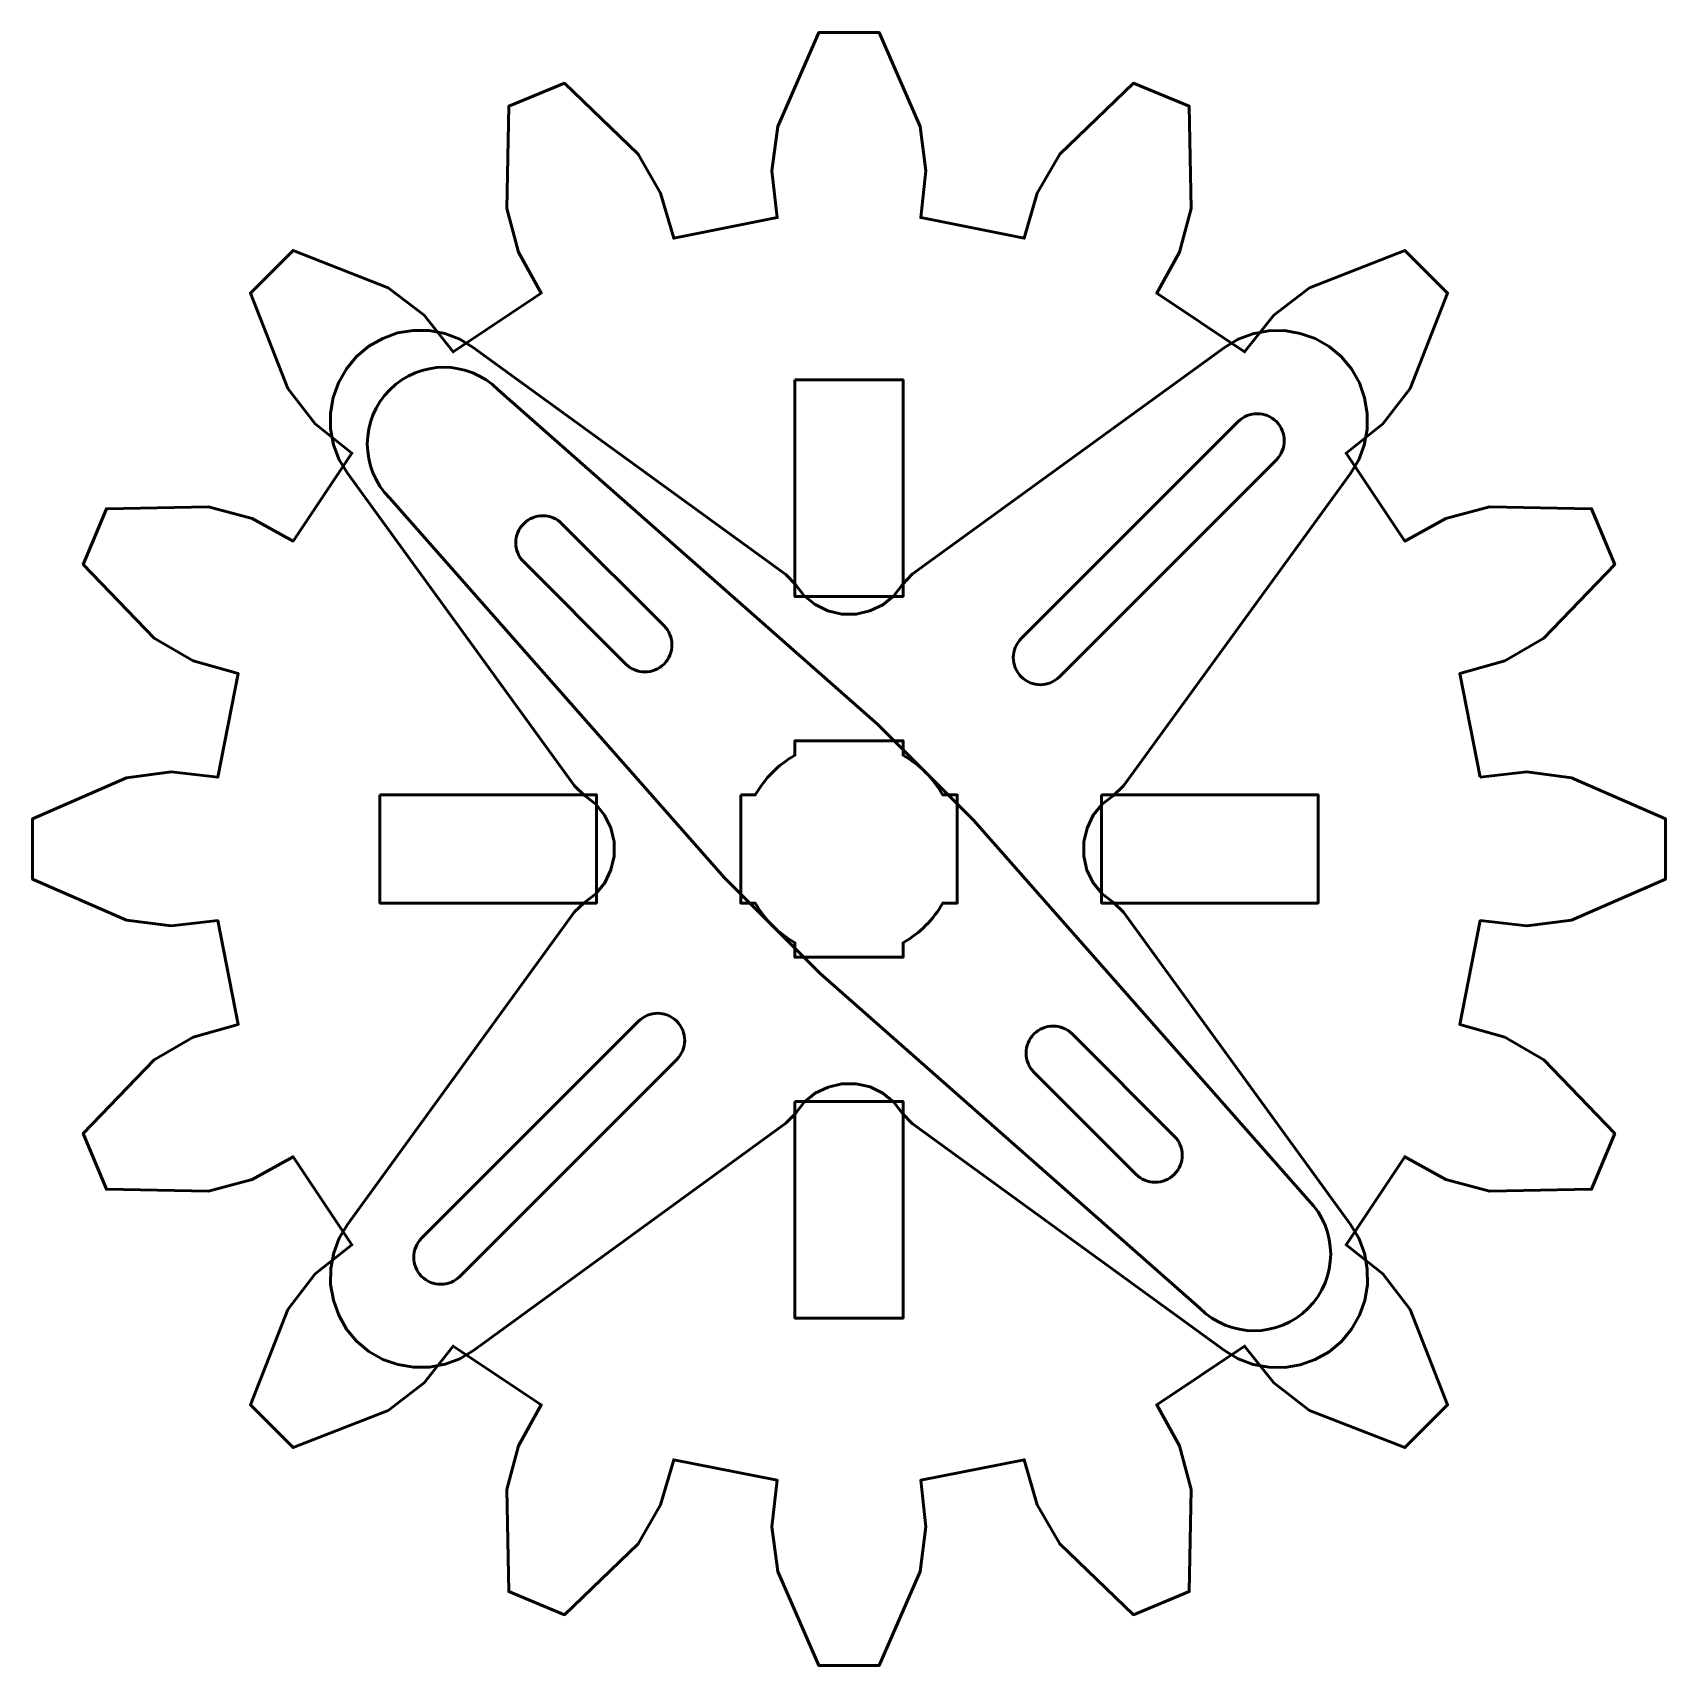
# Model space of a CAD drawing. Header units: centimetres. Extents: x -12.76 to -8.24, y -17.11 to -12.59.
import ezdxf

# ---------------------------------------------------------------- set-up
doc = ezdxf.new("R2010")
doc.units = ezdxf.units.CM
doc.header["$MEASUREMENT"] = 0
doc.layers.add('Layer 1', color=7, linetype='Continuous')

msp = doc.modelspace()

# ---------------------------------------------------------------- linework, layer by layer
at = {"layer": 'Layer 1', "lineweight": 53}
for points, knots in [([(-8.75047, -14.65127), (-8.75047, -14.65127), (-8.62118, -14.6366), (-8.62118, -14.6366), (-8.62118, -14.6366), (-8.62118, -14.6366), (-8.49756, -14.65266), (-8.49756, -14.65266), (-8.49756, -14.65266), (-8.49756, -14.65266), (-8.23766, -14.76625), (-8.23766, -14.76625), (-8.23766, -14.76625), (-8.23766, -14.76625), (-8.23766, -14.93372), (-8.23766, -14.93372), (-8.23766, -14.93372), (-8.23766, -14.93372), (-8.49756, -15.04718), (-8.49756, -15.04718), (-8.49756, -15.04718), (-8.49756, -15.04718), (-8.62118, -15.06337), (-8.62118, -15.06337), (-8.62118, -15.06337), (-8.62118, -15.06337), (-8.75047, -15.04851), (-8.75047, -15.04851), (-8.75047, -15.04851), (-8.75047, -15.04851), (-8.80756, -15.336), (-8.80756, -15.336), (-8.80756, -15.336), (-8.80756, -15.336), (-8.68257, -15.37185), (-8.68257, -15.37185), (-8.68257, -15.37185), (-8.68257, -15.37185), (-8.57431, -15.43418), (-8.57431, -15.43418), (-8.57431, -15.43418), (-8.57431, -15.43418), (-8.37793, -15.6383), (-8.37793, -15.6383), (-8.37793, -15.6383), (-8.37793, -15.6383), (-8.44199, -15.79298), (-8.44199, -15.79298), (-8.44199, -15.79298), (-8.44199, -15.79298), (-8.72538, -15.79863), (-8.72538, -15.79863), (-8.72538, -15.79863), (-8.72538, -15.79863), (-8.84574, -15.76602), (-8.84574, -15.76602), (-8.84574, -15.76602), (-8.84574, -15.76602), (-8.95978, -15.70291), (-8.95978, -15.70291), (-8.95978, -15.70291), (-8.95978, -15.70291), (-9.12242, -15.94659), (-9.12242, -15.94659), (-9.12242, -15.94659), (-9.12242, -15.94659), (-9.02053, -16.02758), (-9.02053, -16.02758), (-9.02053, -16.02758), (-9.02053, -16.02758), (-8.94452, -16.12656), (-8.94452, -16.12656), (-8.94452, -16.12656), (-8.94452, -16.12656), (-8.84115, -16.3905), (-8.84115, -16.3905), (-8.84115, -16.3905), (-8.84115, -16.3905), (-8.95959, -16.50879), (-8.95959, -16.50879), (-8.95959, -16.50879), (-8.95959, -16.50879), (-9.22352, -16.40557), (-9.22352, -16.40557), (-9.22352, -16.40557), (-9.22352, -16.40557), (-9.3223, -16.32935), (-9.3223, -16.32935), (-9.3223, -16.32935), (-9.3223, -16.32935), (-9.4035, -16.22746), (-9.4035, -16.22746), (-9.4035, -16.22746), (-9.4035, -16.22746), (-9.64699, -16.39029), (-9.64699, -16.39029), (-9.64699, -16.39029), (-9.64699, -16.39029), (-9.58392, -16.50414), (-9.58392, -16.50414), (-9.58392, -16.50414), (-9.58392, -16.50414), (-9.55147, -16.6247), (-9.55147, -16.6247), (-9.55147, -16.6247), (-9.55147, -16.6247), (-9.5569, -16.90794), (-9.5569, -16.90794), (-9.5569, -16.90794), (-9.5569, -16.90794), (-9.71163, -16.97201), (-9.71163, -16.97201), (-9.71163, -16.97201), (-9.71163, -16.97201), (-9.9159, -16.77559), (-9.9159, -16.77559), (-9.9159, -16.77559), (-9.9159, -16.77559), (-9.97823, -16.66737), (-9.97823, -16.66737), (-9.97823, -16.66737), (-9.97823, -16.66737), (-10.01414, -16.54232), (-10.01414, -16.54232), (-10.01414, -16.54232), (-10.01414, -16.54232), (-10.30139, -16.59947), (-10.30139, -16.59947), (-10.30139, -16.59947), (-10.30139, -16.59947), (-10.28672, -16.72872), (-10.28672, -16.72872), (-10.28672, -16.72872), (-10.28672, -16.72872), (-10.30272, -16.85257), (-10.30272, -16.85257), (-10.30272, -16.85257), (-10.30272, -16.85257), (-10.41636, -17.11222), (-10.41636, -17.11222), (-10.41636, -17.11222), (-10.41636, -17.11222), (-10.58384, -17.11222), (-10.58384, -17.11222), (-10.58384, -17.11222), (-10.58384, -17.11222), (-10.69728, -16.85257), (-10.69728, -16.85257), (-10.69728, -16.85257), (-10.69728, -16.85257), (-10.71348, -16.72872), (-10.71348, -16.72872), (-10.71348, -16.72872), (-10.71348, -16.72872), (-10.69861, -16.59947), (-10.69861, -16.59947), (-10.69861, -16.59947), (-10.69861, -16.59947), (-10.98586, -16.54232), (-10.98586, -16.54232), (-10.98586, -16.54232), (-10.98586, -16.54232), (-11.02197, -16.66737), (-11.02197, -16.66737), (-11.02197, -16.66737), (-11.02197, -16.66737), (-11.0841, -16.77559), (-11.0841, -16.77559), (-11.0841, -16.77559), (-11.0841, -16.77559), (-11.28838, -16.97201), (-11.28838, -16.97201), (-11.28838, -16.97201), (-11.28838, -16.97201), (-11.4431, -16.90794), (-11.4431, -16.90794), (-11.4431, -16.90794), (-11.4431, -16.90794), (-11.44854, -16.6247), (-11.44854, -16.6247), (-11.44854, -16.6247), (-11.44854, -16.6247), (-11.4161, -16.50414), (-11.4161, -16.50414), (-11.4161, -16.50414), (-11.4161, -16.50414), (-11.35303, -16.39029), (-11.35303, -16.39029), (-11.35303, -16.39029), (-11.35303, -16.39029), (-11.59671, -16.22746), (-11.59671, -16.22746), (-11.59671, -16.22746), (-11.59671, -16.22746), (-11.6777, -16.32935), (-11.6777, -16.32935), (-11.6777, -16.32935), (-11.6777, -16.32935), (-11.77668, -16.40557), (-11.77668, -16.40557), (-11.77668, -16.40557), (-11.77668, -16.40557), (-12.04061, -16.50879), (-12.04061, -16.50879), (-12.04061, -16.50879), (-12.04061, -16.50879), (-12.15885, -16.3905), (-12.15885, -16.3905), (-12.15885, -16.3905), (-12.15885, -16.3905), (-12.05548, -16.12656), (-12.05548, -16.12656), (-12.05548, -16.12656), (-12.05548, -16.12656), (-11.97947, -16.02758), (-11.97947, -16.02758), (-11.97947, -16.02758), (-11.97947, -16.02758), (-11.87758, -15.94659), (-11.87758, -15.94659), (-11.87758, -15.94659), (-11.87758, -15.94659), (-12.04041, -15.70291), (-12.04041, -15.70291), (-12.04041, -15.70291), (-12.04041, -15.70291), (-12.15426, -15.76602), (-12.15426, -15.76602), (-12.15426, -15.76602), (-12.15426, -15.76602), (-12.27462, -15.79863), (-12.27462, -15.79863), (-12.27462, -15.79863), (-12.27462, -15.79863), (-12.55801, -15.79298), (-12.55801, -15.79298), (-12.55801, -15.79298), (-12.55801, -15.79298), (-12.62207, -15.6383), (-12.62207, -15.6383), (-12.62207, -15.6383), (-12.62207, -15.6383), (-12.42569, -15.43418), (-12.42569, -15.43418), (-12.42569, -15.43418), (-12.42569, -15.43418), (-12.31743, -15.37185), (-12.31743, -15.37185), (-12.31743, -15.37185), (-12.31743, -15.37185), (-12.19244, -15.336), (-12.19244, -15.336), (-12.19244, -15.336), (-12.19244, -15.336), (-12.24953, -15.04851), (-12.24953, -15.04851), (-12.24953, -15.04851), (-12.24953, -15.04851), (-12.37878, -15.06337), (-12.37878, -15.06337), (-12.37878, -15.06337), (-12.37878, -15.06337), (-12.50265, -15.04718), (-12.50265, -15.04718), (-12.50265, -15.04718), (-12.50265, -15.04718), (-12.76234, -14.93372), (-12.76234, -14.93372), (-12.76234, -14.93372), (-12.76234, -14.93372), (-12.76234, -14.76625), (-12.76234, -14.76625), (-12.76234, -14.76625), (-12.76234, -14.76625), (-12.50265, -14.65266), (-12.50265, -14.65266), (-12.50265, -14.65266), (-12.50265, -14.65266), (-12.37878, -14.6366), (-12.37878, -14.6366), (-12.37878, -14.6366), (-12.37878, -14.6366), (-12.24953, -14.65127), (-12.24953, -14.65127), (-12.24953, -14.65127), (-12.24953, -14.65127), (-12.19244, -14.36402), (-12.19244, -14.36402), (-12.19244, -14.36402), (-12.19244, -14.36402), (-12.31743, -14.32812), (-12.31743, -14.32812), (-12.31743, -14.32812), (-12.31743, -14.32812), (-12.42569, -14.26584), (-12.42569, -14.26584), (-12.42569, -14.26584), (-12.42569, -14.26584), (-12.62207, -14.06152), (-12.62207, -14.06152), (-12.62207, -14.06152), (-12.62207, -14.06152), (-12.55801, -13.90697), (-12.55801, -13.90697), (-12.55801, -13.90697), (-12.55801, -13.90697), (-12.27462, -13.9014), (-12.27462, -13.9014), (-12.27462, -13.9014), (-12.27462, -13.9014), (-12.15426, -13.9338), (-12.15426, -13.9338), (-12.15426, -13.9338), (-12.15426, -13.9338), (-12.04041, -13.99687), (-12.04041, -13.99687), (-12.04041, -13.99687), (-12.04041, -13.99687), (-11.87758, -13.75342), (-11.87758, -13.75342), (-11.87758, -13.75342), (-11.87758, -13.75342), (-11.97947, -13.67218), (-11.97947, -13.67218), (-11.97947, -13.67218), (-11.97947, -13.67218), (-12.05548, -13.57341), (-12.05548, -13.57341), (-12.05548, -13.57341), (-12.05548, -13.57341), (-12.15885, -13.30947), (-12.15885, -13.30947), (-12.15885, -13.30947), (-12.15885, -13.30947), (-12.04061, -13.19104), (-12.04061, -13.19104), (-12.04061, -13.19104), (-12.04061, -13.19104), (-11.77668, -13.29446), (-11.77668, -13.29446), (-11.77668, -13.29446), (-11.77668, -13.29446), (-11.6777, -13.37047), (-11.6777, -13.37047), (-11.6777, -13.37047), (-11.6777, -13.37047), (-11.59671, -13.4723), (-11.59671, -13.4723), (-11.59671, -13.4723), (-11.59671, -13.4723), (-11.35303, -13.30966), (-11.35303, -13.30966), (-11.35303, -13.30966), (-11.35303, -13.30966), (-11.4161, -13.19583), (-11.4161, -13.19583), (-11.4161, -13.19583), (-11.4161, -13.19583), (-11.44854, -13.07526), (-11.44854, -13.07526), (-11.44854, -13.07526), (-11.44854, -13.07526), (-11.4431, -12.79187), (-11.4431, -12.79187), (-11.4431, -12.79187), (-11.4431, -12.79187), (-11.28838, -12.72782), (-11.28838, -12.72782), (-11.28838, -12.72782), (-11.28838, -12.72782), (-11.0841, -12.92419), (-11.0841, -12.92419), (-11.0841, -12.92419), (-11.0841, -12.92419), (-11.02197, -13.03245), (-11.02197, -13.03245), (-11.02197, -13.03245), (-11.02197, -13.03245), (-10.98586, -13.15765), (-10.98586, -13.15765), (-10.98586, -13.15765), (-10.98586, -13.15765), (-10.69861, -13.10036), (-10.69861, -13.10036), (-10.69861, -13.10036), (-10.69861, -13.10036), (-10.71348, -12.9711), (-10.71348, -12.9711), (-10.71348, -12.9711), (-10.71348, -12.9711), (-10.69728, -12.84744), (-10.69728, -12.84744), (-10.69728, -12.84744), (-10.69728, -12.84744), (-10.58384, -12.58776), (-10.58384, -12.58776), (-10.58384, -12.58776), (-10.58384, -12.58776), (-10.41636, -12.58776), (-10.41636, -12.58776), (-10.41636, -12.58776), (-10.41636, -12.58776), (-10.30272, -12.84744), (-10.30272, -12.84744), (-10.30272, -12.84744), (-10.30272, -12.84744), (-10.28672, -12.9711), (-10.28672, -12.9711), (-10.28672, -12.9711), (-10.28672, -12.9711), (-10.30139, -13.10036), (-10.30139, -13.10036), (-10.30139, -13.10036), (-10.30139, -13.10036), (-10.01414, -13.15765), (-10.01414, -13.15765), (-10.01414, -13.15765), (-10.01414, -13.15765), (-9.97823, -13.03245), (-9.97823, -13.03245), (-9.97823, -13.03245), (-9.97823, -13.03245), (-9.9159, -12.92419), (-9.9159, -12.92419), (-9.9159, -12.92419), (-9.9159, -12.92419), (-9.71163, -12.72782), (-9.71163, -12.72782), (-9.71163, -12.72782), (-9.71163, -12.72782), (-9.5569, -12.79187), (-9.5569, -12.79187), (-9.5569, -12.79187), (-9.5569, -12.79187), (-9.55147, -13.07526), (-9.55147, -13.07526), (-9.55147, -13.07526), (-9.55147, -13.07526), (-9.58392, -13.19583), (-9.58392, -13.19583), (-9.58392, -13.19583), (-9.58392, -13.19583), (-9.64699, -13.30966), (-9.64699, -13.30966), (-9.64699, -13.30966), (-9.64699, -13.30966), (-9.4035, -13.4723), (-9.4035, -13.4723), (-9.4035, -13.4723), (-9.4035, -13.4723), (-9.3223, -13.37047), (-9.3223, -13.37047), (-9.3223, -13.37047), (-9.3223, -13.37047), (-9.22352, -13.29446), (-9.22352, -13.29446), (-9.22352, -13.29446), (-9.22352, -13.29446), (-8.95959, -13.19104), (-8.95959, -13.19104), (-8.95959, -13.19104), (-8.95959, -13.19104), (-8.84115, -13.30947), (-8.84115, -13.30947), (-8.84115, -13.30947), (-8.84115, -13.30947), (-8.94452, -13.57341), (-8.94452, -13.57341), (-8.94452, -13.57341), (-8.94452, -13.57341), (-9.02053, -13.67218), (-9.02053, -13.67218), (-9.02053, -13.67218), (-9.02053, -13.67218), (-9.12242, -13.75342), (-9.12242, -13.75342), (-9.12242, -13.75342), (-9.12242, -13.75342), (-8.95978, -13.99687), (-8.95978, -13.99687), (-8.95978, -13.99687), (-8.95978, -13.99687), (-8.84574, -13.9338), (-8.84574, -13.9338), (-8.84574, -13.9338), (-8.84574, -13.9338), (-8.72538, -13.9014), (-8.72538, -13.9014), (-8.72538, -13.9014), (-8.72538, -13.9014), (-8.44199, -13.90697), (-8.44199, -13.90697), (-8.44199, -13.90697), (-8.44199, -13.90697), (-8.37793, -14.06152), (-8.37793, -14.06152), (-8.37793, -14.06152), (-8.37793, -14.06152), (-8.57431, -14.26584), (-8.57431, -14.26584), (-8.57431, -14.26584), (-8.57431, -14.26584), (-8.68257, -14.32812), (-8.68257, -14.32812), (-8.68257, -14.32812), (-8.68257, -14.32812), (-8.80756, -14.36402), (-8.80756, -14.36402), (-8.80756, -14.36402), (-8.80756, -14.36402), (-8.75047, -14.65127), (-8.75047, -14.65127)], [0, 0, 0, 0, 0.0078125, 0.0078125, 0.0078125, 0.0078125, 0.015625, 0.015625, 0.015625, 0.015625, 0.0234375, 0.0234375, 0.0234375, 0.0234375, 0.03125, 0.03125, 0.03125, 0.03125, 0.0390625, 0.0390625, 0.0390625, 0.0390625, 0.046875, 0.046875, 0.046875, 0.046875, 0.0546875, 0.0546875, 0.0546875, 0.0546875, 0.0625, 0.0625, 0.0625, 0.0625, 0.0703125, 0.0703125, 0.0703125, 0.0703125, 0.078125, 0.078125, 0.078125, 0.078125, 0.0859375, 0.0859375, 0.0859375, 0.0859375, 0.09375, 0.09375, 0.09375, 0.09375, 0.1015625, 0.1015625, 0.1015625, 0.1015625, 0.109375, 0.109375, 0.109375, 0.109375, 0.1171875, 0.1171875, 0.1171875, 0.1171875, 0.125, 0.125, 0.125, 0.125, 0.1328125, 0.1328125, 0.1328125, 0.1328125, 0.140625, 0.140625, 0.140625, 0.140625, 0.1484375, 0.1484375, 0.1484375, 0.1484375, 0.15625, 0.15625, 0.15625, 0.15625, 0.1640625, 0.1640625, 0.1640625, 0.1640625, 0.171875, 0.171875, 0.171875, 0.171875, 0.1796875, 0.1796875, 0.1796875, 0.1796875, 0.1875, 0.1875, 0.1875, 0.1875, 0.1953125, 0.1953125, 0.1953125, 0.1953125, 0.203125, 0.203125, 0.203125, 0.203125, 0.2109375, 0.2109375, 0.2109375, 0.2109375, 0.21875, 0.21875, 0.21875, 0.21875, 0.2265625, 0.2265625, 0.2265625, 0.2265625, 0.234375, 0.234375, 0.234375, 0.234375, 0.2421875, 0.2421875, 0.2421875, 0.2421875, 0.25, 0.25, 0.25, 0.25, 0.2578125, 0.2578125, 0.2578125, 0.2578125, 0.265625, 0.265625, 0.265625, 0.265625, 0.2734375, 0.2734375, 0.2734375, 0.2734375, 0.28125, 0.28125, 0.28125, 0.28125, 0.2890625, 0.2890625, 0.2890625, 0.2890625, 0.296875, 0.296875, 0.296875, 0.296875, 0.3046875, 0.3046875, 0.3046875, 0.3046875, 0.3125, 0.3125, 0.3125, 0.3125, 0.3203125, 0.3203125, 0.3203125, 0.3203125, 0.328125, 0.328125, 0.328125, 0.328125, 0.3359375, 0.3359375, 0.3359375, 0.3359375, 0.34375, 0.34375, 0.34375, 0.34375, 0.3515625, 0.3515625, 0.3515625, 0.3515625, 0.359375, 0.359375, 0.359375, 0.359375, 0.3671875, 0.3671875, 0.3671875, 0.3671875, 0.375, 0.375, 0.375, 0.375, 0.3828125, 0.3828125, 0.3828125, 0.3828125, 0.390625, 0.390625, 0.390625, 0.390625, 0.3984375, 0.3984375, 0.3984375, 0.3984375, 0.40625, 0.40625, 0.40625, 0.40625, 0.4140625, 0.4140625, 0.4140625, 0.4140625, 0.421875, 0.421875, 0.421875, 0.421875, 0.4296875, 0.4296875, 0.4296875, 0.4296875, 0.4375, 0.4375, 0.4375, 0.4375, 0.4453125, 0.4453125, 0.4453125, 0.4453125, 0.453125, 0.453125, 0.453125, 0.453125, 0.4609375, 0.4609375, 0.4609375, 0.4609375, 0.46875, 0.46875, 0.46875, 0.46875, 0.4765625, 0.4765625, 0.4765625, 0.4765625, 0.484375, 0.484375, 0.484375, 0.484375, 0.4921875, 0.4921875, 0.4921875, 0.4921875, 0.5, 0.5, 0.5, 0.5, 0.5078125, 0.5078125, 0.5078125, 0.5078125, 0.515625, 0.515625, 0.515625, 0.515625, 0.5234375, 0.5234375, 0.5234375, 0.5234375, 0.53125, 0.53125, 0.53125, 0.53125, 0.5390625, 0.5390625, 0.5390625, 0.5390625, 0.546875, 0.546875, 0.546875, 0.546875, 0.5546875, 0.5546875, 0.5546875, 0.5546875, 0.5625, 0.5625, 0.5625, 0.5625, 0.5703125, 0.5703125, 0.5703125, 0.5703125, 0.578125, 0.578125, 0.578125, 0.578125, 0.5859375, 0.5859375, 0.5859375, 0.5859375, 0.59375, 0.59375, 0.59375, 0.59375, 0.6015625, 0.6015625, 0.6015625, 0.6015625, 0.609375, 0.609375, 0.609375, 0.609375, 0.6171875, 0.6171875, 0.6171875, 0.6171875, 0.625, 0.625, 0.625, 0.625, 0.6328125, 0.6328125, 0.6328125, 0.6328125, 0.640625, 0.640625, 0.640625, 0.640625, 0.6484375, 0.6484375, 0.6484375, 0.6484375, 0.65625, 0.65625, 0.65625, 0.65625, 0.6640625, 0.6640625, 0.6640625, 0.6640625, 0.671875, 0.671875, 0.671875, 0.671875, 0.6796875, 0.6796875, 0.6796875, 0.6796875, 0.6875, 0.6875, 0.6875, 0.6875, 0.6953125, 0.6953125, 0.6953125, 0.6953125, 0.703125, 0.703125, 0.703125, 0.703125, 0.7109375, 0.7109375, 0.7109375, 0.7109375, 0.71875, 0.71875, 0.71875, 0.71875, 0.7265625, 0.7265625, 0.7265625, 0.7265625, 0.734375, 0.734375, 0.734375, 0.734375, 0.7421875, 0.7421875, 0.7421875, 0.7421875, 0.75, 0.75, 0.75, 0.75, 0.7578125, 0.7578125, 0.7578125, 0.7578125, 0.765625, 0.765625, 0.765625, 0.765625, 0.7734375, 0.7734375, 0.7734375, 0.7734375, 0.78125, 0.78125, 0.78125, 0.78125, 0.7890625, 0.7890625, 0.7890625, 0.7890625, 0.796875, 0.796875, 0.796875, 0.796875, 0.8046875, 0.8046875, 0.8046875, 0.8046875, 0.8125, 0.8125, 0.8125, 0.8125, 0.8203125, 0.8203125, 0.8203125, 0.8203125, 0.828125, 0.828125, 0.828125, 0.828125, 0.8359375, 0.8359375, 0.8359375, 0.8359375, 0.84375, 0.84375, 0.84375, 0.84375, 0.8515625, 0.8515625, 0.8515625, 0.8515625, 0.859375, 0.859375, 0.859375, 0.859375, 0.8671875, 0.8671875, 0.8671875, 0.8671875, 0.875, 0.875, 0.875, 0.875, 0.8828125, 0.8828125, 0.8828125, 0.8828125, 0.890625, 0.890625, 0.890625, 0.890625, 0.8984375, 0.8984375, 0.8984375, 0.8984375, 0.90625, 0.90625, 0.90625, 0.90625, 0.9140625, 0.9140625, 0.9140625, 0.9140625, 0.921875, 0.921875, 0.921875, 0.921875, 0.9296875, 0.9296875, 0.9296875, 0.9296875, 0.9375, 0.9375, 0.9375, 0.9375, 0.9453125, 0.9453125, 0.9453125, 0.9453125, 0.953125, 0.953125, 0.953125, 0.953125, 0.9609375, 0.9609375, 0.9609375, 0.9609375, 0.96875, 0.96875, 0.96875, 0.96875, 0.9765625, 0.9765625, 0.9765625, 0.9765625, 0.984375, 0.984375, 0.984375, 0.984375, 0.9921875, 0.9921875, 0.9921875, 0.9921875, 1, 1, 1, 1]), ([(-10.65004, -13.54991), (-10.65004, -13.54991), (-10.35004, -13.54991), (-10.35004, -13.54991), (-10.35004, -13.54991), (-10.35004, -13.54991), (-10.35004, -14.14992), (-10.35004, -14.14992), (-10.35004, -14.14992), (-10.35004, -14.14992), (-10.65004, -14.14992), (-10.65004, -14.14992), (-10.65004, -14.14992), (-10.65004, -14.14992), (-10.65004, -13.54991), (-10.65004, -13.54991)], [0, 0, 0, 0, 0.25, 0.25, 0.25, 0.25, 0.5, 0.5, 0.5, 0.5, 0.75, 0.75, 0.75, 0.75, 1, 1, 1, 1]), ([(-10.8, -14.69994), (-10.8, -14.69994), (-10.7598, -14.69994), (-10.7598, -14.69994), (-10.7598, -14.69994), (-10.73347, -14.65442), (-10.69551, -14.61649), (-10.65, -14.59016), (-10.65, -14.59016), (-10.65, -14.59016), (-10.65, -14.54994), (-10.65, -14.54994), (-10.65, -14.54994), (-10.65, -14.54994), (-10.35, -14.54994), (-10.35, -14.54994), (-10.35, -14.54994), (-10.35, -14.54994), (-10.35, -14.59013), (-10.35, -14.59013), (-10.35, -14.59013), (-10.30447, -14.61646), (-10.26648, -14.65441), (-10.24012, -14.69994), (-10.24012, -14.69994), (-10.24012, -14.69994), (-10.2, -14.69994), (-10.2, -14.69994), (-10.2, -14.69994), (-10.2, -14.69994), (-10.2, -14.84536), (-10.2, -14.84536), (-10.2, -14.84536), (-10.2, -14.84536), (-10.19994, -14.85001), (-10.19994, -14.85001), (-10.19994, -14.85001), (-10.19994, -14.85001), (-10.2, -14.85465), (-10.2, -14.85465), (-10.2, -14.85465), (-10.2, -14.85465), (-10.2, -14.99994), (-10.2, -14.99994), (-10.2, -14.99994), (-10.2, -14.99994), (-10.24007, -14.99994), (-10.24007, -14.99994), (-10.24007, -14.99994), (-10.26642, -15.04551), (-10.30442, -15.08352), (-10.35, -15.10988), (-10.35, -15.10988), (-10.35, -15.10988), (-10.35, -15.14994), (-10.35, -15.14994), (-10.35, -15.14994), (-10.35, -15.14994), (-10.49328, -15.14994), (-10.49328, -15.14994), (-10.49328, -15.14994), (-10.49328, -15.14994), (-10.49995, -15.15002), (-10.49995, -15.15002), (-10.49995, -15.15002), (-10.49995, -15.15002), (-10.50663, -15.14994), (-10.50663, -15.14994), (-10.50663, -15.14994), (-10.50663, -15.14994), (-10.65, -15.14994), (-10.65, -15.14994), (-10.65, -15.14994), (-10.65, -15.14994), (-10.65, -15.10984), (-10.65, -15.10984), (-10.65, -15.10984), (-10.69554, -15.08348), (-10.73352, -15.04549), (-10.75985, -14.99994), (-10.75985, -14.99994), (-10.75985, -14.99994), (-10.8, -14.99994), (-10.8, -14.99994), (-10.8, -14.99994), (-10.8, -14.99994), (-10.8, -14.69994), (-10.8, -14.69994)], [0, 0, 0, 0, 0.0454545, 0.0454545, 0.0454545, 0.0454545, 0.0909091, 0.0909091, 0.0909091, 0.0909091, 0.1363636, 0.1363636, 0.1363636, 0.1363636, 0.1818182, 0.1818182, 0.1818182, 0.1818182, 0.2272727, 0.2272727, 0.2272727, 0.2272727, 0.2727273, 0.2727273, 0.2727273, 0.2727273, 0.3181818, 0.3181818, 0.3181818, 0.3181818, 0.3636364, 0.3636364, 0.3636364, 0.3636364, 0.4090909, 0.4090909, 0.4090909, 0.4090909, 0.4545455, 0.4545455, 0.4545455, 0.4545455, 0.5, 0.5, 0.5, 0.5, 0.5454545, 0.5454545, 0.5454545, 0.5454545, 0.5909091, 0.5909091, 0.5909091, 0.5909091, 0.6363636, 0.6363636, 0.6363636, 0.6363636, 0.6818182, 0.6818182, 0.6818182, 0.6818182, 0.7272727, 0.7272727, 0.7272727, 0.7272727, 0.7727273, 0.7727273, 0.7727273, 0.7727273, 0.8181818, 0.8181818, 0.8181818, 0.8181818, 0.8636364, 0.8636364, 0.8636364, 0.8636364, 0.9090909, 0.9090909, 0.9090909, 0.9090909, 0.9545455, 0.9545455, 0.9545455, 0.9545455, 1, 1, 1, 1]), ([(-11.79999, -14.69986), (-11.79999, -14.69986), (-11.19998, -14.69986), (-11.19998, -14.69986), (-11.19998, -14.69986), (-11.19998, -14.69986), (-11.19998, -14.99986), (-11.19998, -14.99986), (-11.19998, -14.99986), (-11.19998, -14.99986), (-11.79999, -14.99986), (-11.79999, -14.99986), (-11.79999, -14.99986), (-11.79999, -14.99986), (-11.79999, -14.69986), (-11.79999, -14.69986)], [0, 0, 0, 0, 0.25, 0.25, 0.25, 0.25, 0.5, 0.5, 0.5, 0.5, 0.75, 0.75, 0.75, 0.75, 1, 1, 1, 1]), ([(-9.79992, -14.69986), (-9.79992, -14.69986), (-9.19992, -14.69986), (-9.19992, -14.69986), (-9.19992, -14.69986), (-9.19992, -14.69986), (-9.19992, -14.99986), (-9.19992, -14.99986), (-9.19992, -14.99986), (-9.19992, -14.99986), (-9.79992, -14.99986), (-9.79992, -14.99986), (-9.79992, -14.99986), (-9.79992, -14.99986), (-9.79992, -14.69986), (-9.79992, -14.69986)], [0, 0, 0, 0, 0.25, 0.25, 0.25, 0.25, 0.5, 0.5, 0.5, 0.5, 0.75, 0.75, 0.75, 0.75, 1, 1, 1, 1]), ([(-10.65004, -15.54998), (-10.65004, -15.54998), (-10.35004, -15.54998), (-10.35004, -15.54998), (-10.35004, -15.54998), (-10.35004, -15.54998), (-10.35004, -16.14998), (-10.35004, -16.14998), (-10.35004, -16.14998), (-10.35004, -16.14998), (-10.65004, -16.14998), (-10.65004, -16.14998), (-10.65004, -16.14998), (-10.65004, -16.14998), (-10.65004, -15.54998), (-10.65004, -15.54998)], [0, 0, 0, 0, 0.25, 0.25, 0.25, 0.25, 0.5, 0.5, 0.5, 0.5, 0.75, 0.75, 0.75, 0.75, 1, 1, 1, 1])]:
    msp.add_open_spline(points, degree=3, knots=knots, dxfattribs=at)
at = {"layer": 'Layer 1', "color": 5, "lineweight": 53}
for points, knots in [([(-11.54126, -13.4598), (-11.54126, -13.4598), (-10.67532, -14.08937), (-10.67532, -14.08937), (-10.67532, -14.08937), (-10.67532, -14.08937), (-10.64843, -14.11738), (-10.64843, -14.11738), (-10.64843, -14.11738), (-10.64843, -14.11738), (-10.62435, -14.14819), (-10.62435, -14.14819), (-10.62435, -14.14819), (-10.62435, -14.14819), (-10.5941, -14.17283), (-10.5941, -14.17283), (-10.5941, -14.17283), (-10.5941, -14.17283), (-10.55882, -14.19019), (-10.55882, -14.19019), (-10.55882, -14.19019), (-10.55882, -14.19019), (-10.5196, -14.19916), (-10.5196, -14.19916), (-10.5196, -14.19916), (-10.5196, -14.19916), (-10.48039, -14.19915), (-10.48039, -14.19915), (-10.48039, -14.19915), (-10.48039, -14.19915), (-10.44231, -14.19019), (-10.44231, -14.19019), (-10.44231, -14.19019), (-10.44231, -14.19019), (-10.40646, -14.17338), (-10.40646, -14.17338), (-10.40646, -14.17338), (-10.40646, -14.17338), (-10.37565, -14.14818), (-10.37565, -14.14818), (-10.37565, -14.14818), (-10.37565, -14.14818), (-10.35158, -14.11738), (-10.35158, -14.11738), (-10.35158, -14.11738), (-10.35158, -14.11738), (-10.32525, -14.08881), (-10.32525, -14.08881), (-10.32525, -14.08881), (-10.32525, -14.08881), (-9.4593, -13.46036), (-9.4593, -13.46036), (-9.4593, -13.46036), (-9.4593, -13.46036), (-9.42177, -13.43739), (-9.42177, -13.43739), (-9.42177, -13.43739), (-9.42177, -13.43739), (-9.38089, -13.42228), (-9.38089, -13.42228), (-9.38089, -13.42228), (-9.38089, -13.42228), (-9.33775, -13.41387), (-9.33775, -13.41387), (-9.33775, -13.41387), (-9.33775, -13.41387), (-9.29351, -13.41331), (-9.29351, -13.41331), (-9.29351, -13.41331), (-9.29351, -13.41331), (-9.24982, -13.42115), (-9.24982, -13.42115), (-9.24982, -13.42115), (-9.24982, -13.42115), (-9.20837, -13.43572), (-9.20837, -13.43572), (-9.20837, -13.43572), (-9.20837, -13.43572), (-9.16973, -13.45756), (-9.16973, -13.45756), (-9.16973, -13.45756), (-9.16973, -13.45756), (-9.13612, -13.48556), (-9.13612, -13.48556), (-9.13612, -13.48556), (-9.13612, -13.48556), (-9.10755, -13.51973), (-9.10755, -13.51973), (-9.10755, -13.51973), (-9.10755, -13.51973), (-9.08571, -13.55838), (-9.08571, -13.55838), (-9.08571, -13.55838), (-9.08571, -13.55838), (-9.07114, -13.59982), (-9.07114, -13.59982), (-9.07114, -13.59982), (-9.07114, -13.59982), (-9.06386, -13.64296), (-9.06386, -13.64296), (-9.06386, -13.64296), (-9.06386, -13.64296), (-9.06442, -13.6872), (-9.06442, -13.6872), (-9.06442, -13.6872), (-9.06442, -13.6872), (-9.07227, -13.7309), (-9.07227, -13.7309), (-9.07227, -13.7309), (-9.07227, -13.7309), (-9.08738, -13.77178), (-9.08738, -13.77178), (-9.08738, -13.77178), (-9.08738, -13.77178), (-9.11035, -13.80931), (-9.11035, -13.80931), (-9.11035, -13.80931), (-9.11035, -13.80931), (-9.73936, -14.6747), (-9.73936, -14.6747), (-9.73936, -14.6747), (-9.73936, -14.6747), (-9.76738, -14.70158), (-9.76738, -14.70158), (-9.76738, -14.70158), (-9.76738, -14.70158), (-9.79817, -14.72566), (-9.79817, -14.72566), (-9.79817, -14.72566), (-9.79817, -14.72566), (-9.82337, -14.75647), (-9.82337, -14.75647), (-9.82337, -14.75647), (-9.82337, -14.75647), (-9.84018, -14.79232), (-9.84018, -14.79232), (-9.84018, -14.79232), (-9.84018, -14.79232), (-9.84914, -14.83039), (-9.84914, -14.83039), (-9.84914, -14.83039), (-9.84914, -14.83039), (-9.84915, -14.86961), (-9.84915, -14.86961), (-9.84915, -14.86961), (-9.84915, -14.86961), (-9.84075, -14.90826), (-9.84075, -14.90826), (-9.84075, -14.90826), (-9.84075, -14.90826), (-9.82338, -14.94355), (-9.82338, -14.94355), (-9.82338, -14.94355), (-9.82338, -14.94355), (-9.79818, -14.97436), (-9.79818, -14.97436), (-9.79818, -14.97436), (-9.79818, -14.97436), (-9.76737, -14.99844), (-9.76737, -14.99844), (-9.76737, -14.99844), (-9.76737, -14.99844), (-9.73936, -15.02532), (-9.73936, -15.02532), (-9.73936, -15.02532), (-9.73936, -15.02532), (-9.11036, -15.8907), (-9.11036, -15.8907), (-9.11036, -15.8907), (-9.11036, -15.8907), (-9.0874, -15.92822), (-9.0874, -15.92822), (-9.0874, -15.92822), (-9.0874, -15.92822), (-9.07171, -15.96966), (-9.07171, -15.96966), (-9.07171, -15.96966), (-9.07171, -15.96966), (-9.06388, -16.01336), (-9.06388, -16.01336), (-9.06388, -16.01336), (-9.06388, -16.01336), (-9.06332, -16.0576), (-9.06332, -16.0576), (-9.06332, -16.0576), (-9.06332, -16.0576), (-9.07059, -16.10073), (-9.07059, -16.10073), (-9.07059, -16.10073), (-9.07059, -16.10073), (-9.08516, -16.14218), (-9.08516, -16.14218), (-9.08516, -16.14218), (-9.08516, -16.14218), (-9.107, -16.18083), (-9.107, -16.18083), (-9.107, -16.18083), (-9.107, -16.18083), (-9.135, -16.21444), (-9.135, -16.21444), (-9.135, -16.21444), (-9.135, -16.21444), (-9.16917, -16.243), (-9.16917, -16.243), (-9.16917, -16.243), (-9.16917, -16.243), (-9.20783, -16.26485), (-9.20783, -16.26485), (-9.20783, -16.26485), (-9.20783, -16.26485), (-9.24928, -16.27942), (-9.24928, -16.27942), (-9.24928, -16.27942), (-9.24928, -16.27942), (-9.2924, -16.28669), (-9.2924, -16.28669), (-9.2924, -16.28669), (-9.2924, -16.28669), (-9.33665, -16.28613), (-9.33665, -16.28613), (-9.33665, -16.28613), (-9.33665, -16.28613), (-9.38034, -16.2783), (-9.38034, -16.2783), (-9.38034, -16.2783), (-9.38034, -16.2783), (-9.42179, -16.26261), (-9.42179, -16.26261), (-9.42179, -16.26261), (-9.42179, -16.26261), (-9.45931, -16.23965), (-9.45931, -16.23965), (-9.45931, -16.23965), (-9.45931, -16.23965), (-10.32468, -15.61064), (-10.32468, -15.61064), (-10.32468, -15.61064), (-10.32468, -15.61064), (-10.35157, -15.58264), (-10.35157, -15.58264), (-10.35157, -15.58264), (-10.35157, -15.58264), (-10.37565, -15.55183), (-10.37565, -15.55183), (-10.37565, -15.55183), (-10.37565, -15.55183), (-10.40646, -15.52663), (-10.40646, -15.52663), (-10.40646, -15.52663), (-10.40646, -15.52663), (-10.44175, -15.50926), (-10.44175, -15.50926), (-10.44175, -15.50926), (-10.44175, -15.50926), (-10.4804, -15.50086), (-10.4804, -15.50086), (-10.4804, -15.50086), (-10.4804, -15.50086), (-10.51961, -15.50086), (-10.51961, -15.50086), (-10.51961, -15.50086), (-10.51961, -15.50086), (-10.55769, -15.50983), (-10.55769, -15.50983), (-10.55769, -15.50983), (-10.55769, -15.50983), (-10.59354, -15.52663), (-10.59354, -15.52663), (-10.59354, -15.52663), (-10.59354, -15.52663), (-10.62435, -15.55184), (-10.62435, -15.55184), (-10.62435, -15.55184), (-10.62435, -15.55184), (-10.64843, -15.58264), (-10.64843, -15.58264), (-10.64843, -15.58264), (-10.64843, -15.58264), (-10.67475, -15.61009), (-10.67475, -15.61009), (-10.67475, -15.61009), (-10.67475, -15.61009), (-11.54069, -16.23965), (-11.54069, -16.23965), (-11.54069, -16.23965), (-11.54069, -16.23965), (-11.57821, -16.26261), (-11.57821, -16.26261), (-11.57821, -16.26261), (-11.57821, -16.26261), (-11.61911, -16.27774), (-11.61911, -16.27774), (-11.61911, -16.27774), (-11.61911, -16.27774), (-11.6628, -16.28557), (-11.6628, -16.28557), (-11.6628, -16.28557), (-11.6628, -16.28557), (-11.70704, -16.28614), (-11.70704, -16.28614), (-11.70704, -16.28614), (-11.70704, -16.28614), (-11.75017, -16.27886), (-11.75017, -16.27886), (-11.75017, -16.27886), (-11.75017, -16.27886), (-11.79161, -16.26429), (-11.79161, -16.26429), (-11.79161, -16.26429), (-11.79161, -16.26429), (-11.83027, -16.24245), (-11.83027, -16.24245), (-11.83027, -16.24245), (-11.83027, -16.24245), (-11.86444, -16.21388), (-11.86444, -16.21388), (-11.86444, -16.21388), (-11.86444, -16.21388), (-11.89244, -16.18027), (-11.89244, -16.18027), (-11.89244, -16.18027), (-11.89244, -16.18027), (-11.91427, -16.14163), (-11.91427, -16.14163), (-11.91427, -16.14163), (-11.91427, -16.14163), (-11.92885, -16.10018), (-11.92885, -16.10018), (-11.92885, -16.10018), (-11.92885, -16.10018), (-11.93669, -16.05649), (-11.93669, -16.05649), (-11.93669, -16.05649), (-11.93669, -16.05649), (-11.93613, -16.01224), (-11.93613, -16.01224), (-11.93613, -16.01224), (-11.93613, -16.01224), (-11.92773, -15.96912), (-11.92773, -15.96912), (-11.92773, -15.96912), (-11.92773, -15.96912), (-11.9126, -15.92822), (-11.9126, -15.92822), (-11.9126, -15.92822), (-11.9126, -15.92822), (-11.88964, -15.8907), (-11.88964, -15.8907), (-11.88964, -15.8907), (-11.88964, -15.8907), (-11.26064, -15.0242), (-11.26064, -15.0242), (-11.26064, -15.0242), (-11.26064, -15.0242), (-11.23263, -14.99844), (-11.23263, -14.99844), (-11.23263, -14.99844), (-11.23263, -14.99844), (-11.20183, -14.97436), (-11.20183, -14.97436), (-11.20183, -14.97436), (-11.20183, -14.97436), (-11.17662, -14.94355), (-11.17662, -14.94355), (-11.17662, -14.94355), (-11.17662, -14.94355), (-11.15982, -14.9077), (-11.15982, -14.9077), (-11.15982, -14.9077), (-11.15982, -14.9077), (-11.15086, -14.86961), (-11.15086, -14.86961), (-11.15086, -14.86961), (-11.15086, -14.86961), (-11.15085, -14.83041), (-11.15085, -14.83041), (-11.15085, -14.83041), (-11.15085, -14.83041), (-11.15982, -14.79119), (-11.15982, -14.79119), (-11.15982, -14.79119), (-11.15982, -14.79119), (-11.17718, -14.75591), (-11.17718, -14.75591), (-11.17718, -14.75591), (-11.17718, -14.75591), (-11.20182, -14.72567), (-11.20182, -14.72567), (-11.20182, -14.72567), (-11.20182, -14.72567), (-11.23263, -14.70158), (-11.23263, -14.70158), (-11.23263, -14.70158), (-11.23263, -14.70158), (-11.26064, -14.67469), (-11.26064, -14.67469), (-11.26064, -14.67469), (-11.26064, -14.67469), (-11.89021, -13.80875), (-11.89021, -13.80875), (-11.89021, -13.80875), (-11.89021, -13.80875), (-11.91317, -13.77123), (-11.91317, -13.77123), (-11.91317, -13.77123), (-11.91317, -13.77123), (-11.92886, -13.72978), (-11.92886, -13.72978), (-11.92886, -13.72978), (-11.92886, -13.72978), (-11.93669, -13.68609), (-11.93669, -13.68609), (-11.93669, -13.68609), (-11.93669, -13.68609), (-11.9367, -13.6424), (-11.9367, -13.6424), (-11.9367, -13.6424), (-11.9367, -13.6424), (-11.92998, -13.59872), (-11.92998, -13.59872), (-11.92998, -13.59872), (-11.92998, -13.59872), (-11.91485, -13.55783), (-11.91485, -13.55783), (-11.91485, -13.55783), (-11.91485, -13.55783), (-11.893, -13.51917), (-11.893, -13.51917), (-11.893, -13.51917), (-11.893, -13.51917), (-11.86444, -13.485), (-11.86444, -13.485), (-11.86444, -13.485), (-11.86444, -13.485), (-11.83083, -13.457), (-11.83083, -13.457), (-11.83083, -13.457), (-11.83083, -13.457), (-11.79218, -13.43516), (-11.79218, -13.43516), (-11.79218, -13.43516), (-11.79218, -13.43516), (-11.75129, -13.42003), (-11.75129, -13.42003), (-11.75129, -13.42003), (-11.75129, -13.42003), (-11.70761, -13.41331), (-11.70761, -13.41331), (-11.70761, -13.41331), (-11.70761, -13.41331), (-11.66392, -13.41332), (-11.66392, -13.41332), (-11.66392, -13.41332), (-11.66392, -13.41332), (-11.62022, -13.42115), (-11.62022, -13.42115), (-11.62022, -13.42115), (-11.62022, -13.42115), (-11.57878, -13.43684), (-11.57878, -13.43684), (-11.57878, -13.43684), (-11.57878, -13.43684), (-11.54126, -13.4598), (-11.54126, -13.4598)], [0, 0, 0, 0, 0.0086207, 0.0086207, 0.0086207, 0.0086207, 0.0172414, 0.0172414, 0.0172414, 0.0172414, 0.0258621, 0.0258621, 0.0258621, 0.0258621, 0.0344828, 0.0344828, 0.0344828, 0.0344828, 0.0431034, 0.0431034, 0.0431034, 0.0431034, 0.0517241, 0.0517241, 0.0517241, 0.0517241, 0.0603448, 0.0603448, 0.0603448, 0.0603448, 0.0689655, 0.0689655, 0.0689655, 0.0689655, 0.0775862, 0.0775862, 0.0775862, 0.0775862, 0.0862069, 0.0862069, 0.0862069, 0.0862069, 0.0948276, 0.0948276, 0.0948276, 0.0948276, 0.1034483, 0.1034483, 0.1034483, 0.1034483, 0.112069, 0.112069, 0.112069, 0.112069, 0.1206897, 0.1206897, 0.1206897, 0.1206897, 0.1293103, 0.1293103, 0.1293103, 0.1293103, 0.137931, 0.137931, 0.137931, 0.137931, 0.1465517, 0.1465517, 0.1465517, 0.1465517, 0.1551724, 0.1551724, 0.1551724, 0.1551724, 0.1637931, 0.1637931, 0.1637931, 0.1637931, 0.1724138, 0.1724138, 0.1724138, 0.1724138, 0.1810345, 0.1810345, 0.1810345, 0.1810345, 0.1896552, 0.1896552, 0.1896552, 0.1896552, 0.1982759, 0.1982759, 0.1982759, 0.1982759, 0.2068966, 0.2068966, 0.2068966, 0.2068966, 0.2155172, 0.2155172, 0.2155172, 0.2155172, 0.2241379, 0.2241379, 0.2241379, 0.2241379, 0.2327586, 0.2327586, 0.2327586, 0.2327586, 0.2413793, 0.2413793, 0.2413793, 0.2413793, 0.25, 0.25, 0.25, 0.25, 0.2586207, 0.2586207, 0.2586207, 0.2586207, 0.2672414, 0.2672414, 0.2672414, 0.2672414, 0.2758621, 0.2758621, 0.2758621, 0.2758621, 0.2844828, 0.2844828, 0.2844828, 0.2844828, 0.2931034, 0.2931034, 0.2931034, 0.2931034, 0.3017241, 0.3017241, 0.3017241, 0.3017241, 0.3103448, 0.3103448, 0.3103448, 0.3103448, 0.3189655, 0.3189655, 0.3189655, 0.3189655, 0.3275862, 0.3275862, 0.3275862, 0.3275862, 0.3362069, 0.3362069, 0.3362069, 0.3362069, 0.3448276, 0.3448276, 0.3448276, 0.3448276, 0.3534483, 0.3534483, 0.3534483, 0.3534483, 0.362069, 0.362069, 0.362069, 0.362069, 0.3706897, 0.3706897, 0.3706897, 0.3706897, 0.3793103, 0.3793103, 0.3793103, 0.3793103, 0.387931, 0.387931, 0.387931, 0.387931, 0.3965517, 0.3965517, 0.3965517, 0.3965517, 0.4051724, 0.4051724, 0.4051724, 0.4051724, 0.4137931, 0.4137931, 0.4137931, 0.4137931, 0.4224138, 0.4224138, 0.4224138, 0.4224138, 0.4310345, 0.4310345, 0.4310345, 0.4310345, 0.4396552, 0.4396552, 0.4396552, 0.4396552, 0.4482759, 0.4482759, 0.4482759, 0.4482759, 0.4568966, 0.4568966, 0.4568966, 0.4568966, 0.4655172, 0.4655172, 0.4655172, 0.4655172, 0.4741379, 0.4741379, 0.4741379, 0.4741379, 0.4827586, 0.4827586, 0.4827586, 0.4827586, 0.4913793, 0.4913793, 0.4913793, 0.4913793, 0.5, 0.5, 0.5, 0.5, 0.5086207, 0.5086207, 0.5086207, 0.5086207, 0.5172414, 0.5172414, 0.5172414, 0.5172414, 0.5258621, 0.5258621, 0.5258621, 0.5258621, 0.5344828, 0.5344828, 0.5344828, 0.5344828, 0.5431034, 0.5431034, 0.5431034, 0.5431034, 0.5517241, 0.5517241, 0.5517241, 0.5517241, 0.5603448, 0.5603448, 0.5603448, 0.5603448, 0.5689655, 0.5689655, 0.5689655, 0.5689655, 0.5775862, 0.5775862, 0.5775862, 0.5775862, 0.5862069, 0.5862069, 0.5862069, 0.5862069, 0.5948276, 0.5948276, 0.5948276, 0.5948276, 0.6034483, 0.6034483, 0.6034483, 0.6034483, 0.612069, 0.612069, 0.612069, 0.612069, 0.6206897, 0.6206897, 0.6206897, 0.6206897, 0.6293103, 0.6293103, 0.6293103, 0.6293103, 0.637931, 0.637931, 0.637931, 0.637931, 0.6465517, 0.6465517, 0.6465517, 0.6465517, 0.6551724, 0.6551724, 0.6551724, 0.6551724, 0.6637931, 0.6637931, 0.6637931, 0.6637931, 0.6724138, 0.6724138, 0.6724138, 0.6724138, 0.6810345, 0.6810345, 0.6810345, 0.6810345, 0.6896552, 0.6896552, 0.6896552, 0.6896552, 0.6982759, 0.6982759, 0.6982759, 0.6982759, 0.7068966, 0.7068966, 0.7068966, 0.7068966, 0.7155172, 0.7155172, 0.7155172, 0.7155172, 0.7241379, 0.7241379, 0.7241379, 0.7241379, 0.7327586, 0.7327586, 0.7327586, 0.7327586, 0.7413793, 0.7413793, 0.7413793, 0.7413793, 0.75, 0.75, 0.75, 0.75, 0.7586207, 0.7586207, 0.7586207, 0.7586207, 0.7672414, 0.7672414, 0.7672414, 0.7672414, 0.7758621, 0.7758621, 0.7758621, 0.7758621, 0.7844828, 0.7844828, 0.7844828, 0.7844828, 0.7931034, 0.7931034, 0.7931034, 0.7931034, 0.8017241, 0.8017241, 0.8017241, 0.8017241, 0.8103448, 0.8103448, 0.8103448, 0.8103448, 0.8189655, 0.8189655, 0.8189655, 0.8189655, 0.8275862, 0.8275862, 0.8275862, 0.8275862, 0.8362069, 0.8362069, 0.8362069, 0.8362069, 0.8448276, 0.8448276, 0.8448276, 0.8448276, 0.8534483, 0.8534483, 0.8534483, 0.8534483, 0.862069, 0.862069, 0.862069, 0.862069, 0.8706897, 0.8706897, 0.8706897, 0.8706897, 0.8793103, 0.8793103, 0.8793103, 0.8793103, 0.887931, 0.887931, 0.887931, 0.887931, 0.8965517, 0.8965517, 0.8965517, 0.8965517, 0.9051724, 0.9051724, 0.9051724, 0.9051724, 0.9137931, 0.9137931, 0.9137931, 0.9137931, 0.9224138, 0.9224138, 0.9224138, 0.9224138, 0.9310345, 0.9310345, 0.9310345, 0.9310345, 0.9396552, 0.9396552, 0.9396552, 0.9396552, 0.9482759, 0.9482759, 0.9482759, 0.9482759, 0.9568966, 0.9568966, 0.9568966, 0.9568966, 0.9655172, 0.9655172, 0.9655172, 0.9655172, 0.9741379, 0.9741379, 0.9741379, 0.9741379, 0.9827586, 0.9827586, 0.9827586, 0.9827586, 0.9913793, 0.9913793, 0.9913793, 0.9913793, 1, 1, 1, 1]), ([(-10.57955, -15.19471), (-10.57955, -15.19471), (-10.84471, -14.92955), (-10.84471, -14.92955), (-10.84471, -14.92955), (-10.84471, -14.92955), (-11.77279, -13.87773), (-11.77279, -13.87773), (-11.77279, -13.87773), (-11.85555, -13.79497), (-11.85555, -13.65997), (-11.77279, -13.57721), (-11.77279, -13.57721), (-11.69003, -13.49445), (-11.55503, -13.49445), (-11.47227, -13.57721), (-11.47227, -13.57721), (-11.47227, -13.57721), (-10.42045, -14.50529), (-10.42045, -14.50529), (-10.42045, -14.50529), (-10.42045, -14.50529), (-10.15529, -14.77045), (-10.15529, -14.77045), (-10.15529, -14.77045), (-10.15529, -14.77045), (-9.22721, -15.82227), (-9.22721, -15.82227), (-9.22721, -15.82227), (-9.14445, -15.90503), (-9.14445, -16.04003), (-9.22721, -16.12279), (-9.22721, -16.12279), (-9.30997, -16.20555), (-9.44497, -16.20555), (-9.52773, -16.12279), (-9.52773, -16.12279), (-9.52773, -16.12279), (-10.57955, -15.19471), (-10.57955, -15.19471)], [0, 0, 0, 0, 0.1, 0.1, 0.1, 0.1, 0.2, 0.2, 0.2, 0.2, 0.3, 0.3, 0.3, 0.3, 0.4, 0.4, 0.4, 0.4, 0.5, 0.5, 0.5, 0.5, 0.6, 0.6, 0.6, 0.6, 0.7, 0.7, 0.7, 0.7, 0.8, 0.8, 0.8, 0.8, 0.9, 0.9, 0.9, 0.9, 1, 1, 1, 1])]:
    msp.add_open_spline(points, degree=3, knots=knots, dxfattribs=at)
at = {"layer": 'Layer 1', "color": 250, "lineweight": 53}
for points in [[(-9.91663, -14.3727), (-9.94591, -14.40198), (-9.99341, -14.40198), (-10.02269, -14.3727), (-10.02269, -14.3727), (-10.05197, -14.34341), (-10.05197, -14.29591), (-10.02269, -14.26663), (-10.02269, -14.26663), (-10.02269, -14.26663), (-9.42165, -13.66559), (-9.42165, -13.66559), (-9.42165, -13.66559), (-9.39237, -13.63631), (-9.34487, -13.63631), (-9.31558, -13.66559), (-9.31558, -13.66559), (-9.2863, -13.69487), (-9.2863, -13.74237), (-9.31558, -13.77166), (-9.31558, -13.77166), (-9.31558, -13.77166), (-9.91663, -14.3727), (-9.91663, -14.3727)], [(-11.29549, -13.94844), (-11.32477, -13.91916), (-11.37228, -13.91916), (-11.40156, -13.94844), (-11.40156, -13.94844), (-11.43084, -13.97772), (-11.43084, -14.02522), (-11.40156, -14.0545), (-11.40156, -14.0545), (-11.40156, -14.0545), (-11.11871, -14.33735), (-11.11871, -14.33735), (-11.11871, -14.33735), (-11.08943, -14.36663), (-11.04193, -14.36663), (-11.01265, -14.33735), (-11.01265, -14.33735), (-10.98337, -14.30807), (-10.98337, -14.26056), (-11.01265, -14.23128), (-11.01265, -14.23128), (-11.01265, -14.23128), (-11.29549, -13.94844), (-11.29549, -13.94844)], [(-11.57833, -16.0344), (-11.60761, -16.06369), (-11.65512, -16.06369), (-11.6844, -16.0344), (-11.6844, -16.0344), (-11.71368, -16.00512), (-11.71368, -15.95762), (-11.6844, -15.92834), (-11.6844, -15.92834), (-11.6844, -15.92834), (-11.08336, -15.3273), (-11.08336, -15.3273), (-11.08336, -15.3273), (-11.05408, -15.29802), (-11.00657, -15.29802), (-10.97729, -15.3273), (-10.97729, -15.3273), (-10.94801, -15.35658), (-10.94801, -15.40408), (-10.97729, -15.43336), (-10.97729, -15.43336), (-10.97729, -15.43336), (-11.57833, -16.0344), (-11.57833, -16.0344)], [(-9.88128, -15.36265), (-9.91057, -15.33336), (-9.95807, -15.33336), (-9.98735, -15.36265), (-9.98735, -15.36265), (-10.01663, -15.39193), (-10.01663, -15.43943), (-9.98735, -15.46871), (-9.98735, -15.46871), (-9.98735, -15.46871), (-9.70451, -15.75155), (-9.70451, -15.75155), (-9.70451, -15.75155), (-9.67523, -15.78084), (-9.62772, -15.78084), (-9.59844, -15.75155), (-9.59844, -15.75155), (-9.56916, -15.72227), (-9.56916, -15.67477), (-9.59844, -15.64549), (-9.59844, -15.64549), (-9.59844, -15.64549), (-9.88128, -15.36265), (-9.88128, -15.36265)]]:
    msp.add_open_spline(points, degree=3, knots=[0, 0, 0, 0, 0.1666667, 0.1666667, 0.1666667, 0.1666667, 0.3333333, 0.3333333, 0.3333333, 0.3333333, 0.5, 0.5, 0.5, 0.5, 0.6666667, 0.6666667, 0.6666667, 0.6666667, 0.8333333, 0.8333333, 0.8333333, 0.8333333, 1, 1, 1, 1], dxfattribs=at)

doc.saveas('drawing.dxf')
